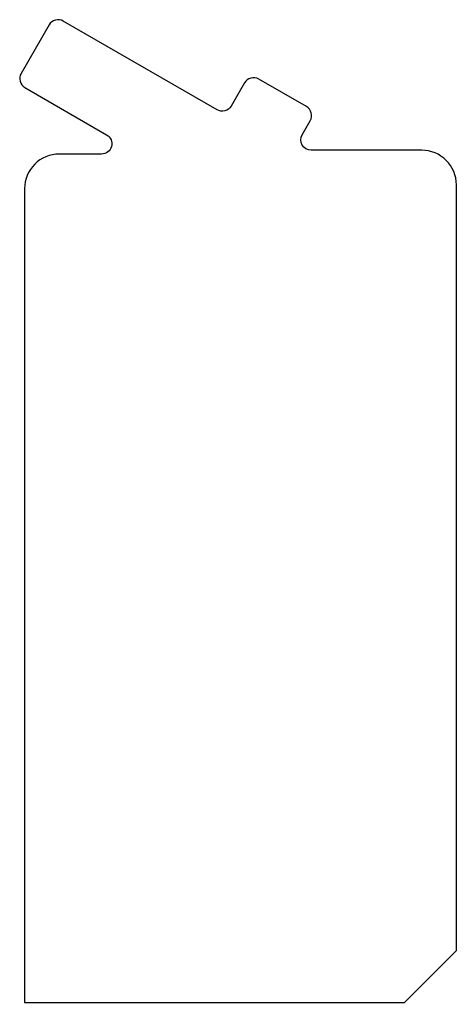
# Model space of a CAD drawing. Header units: millimetres. Extents: x -25.3 to 0, y 0 to 56.9.
import ezdxf

# ---------------------------------------------------------------- set-up
doc = ezdxf.new("R2010")
doc.units = ezdxf.units.MM

msp = doc.modelspace()

# ---------------------------------------------------------------- linework, layer by layer
msp.add_lwpolyline([(0, 3), (0, 47.356, 0.414214), (-2, 49.356), (-8.409, 49.356, -0.57735), (-8.929, 50.256), (-8.463, 51.062, 0.414214), (-8.683, 51.881), (-11.444, 53.475, 0.414214), (-12.264, 53.256), (-13.037, 51.917, -0.414214), (-13.856, 51.697), (-22.762, 56.839, 0.414214), (-23.582, 56.619), (-25.205, 53.808, 0.414214), (-24.985, 52.989), (-20.248, 50.254, -0.767327), (-20.548, 49.134), (-23, 49.134, 0.414214), (-25, 47.134), (-25, 0), (-3, 0)], format="xyb", close=True)

doc.saveas('drawing.dxf')
